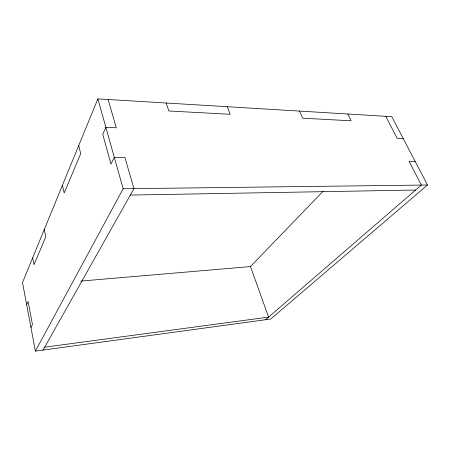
<?xml version="1.0" encoding="UTF-8"?>
<svg xmlns="http://www.w3.org/2000/svg" width="450" height="450" viewBox="0 0 450 450"><rect width="100%" height="100%" fill="white"/><g stroke="black" fill="none" stroke-linecap="round" stroke-linejoin="round"><path stroke-width="0.67" d="M97.858 98.882L22.5 282.606L35.398 351.118L270.782 319.011L427.5 185.001L391.787 116.668L97.858 98.882L123.154 188.764L35.398 351.118M26.657 304.701L28.097 301.489L32.456 324.467L30.954 327.527M43.048 350.072L133.937 188.634L124.903 157.466L114.3 157.32L110.992 164.081L102.758 134.387L105.879 127.395L116.297 127.789L108.096 99.501M80.916 281.076L250.447 266.574L323.066 191.312M265.59 319.719L421.352 185.079L409.039 161.291L415.153 161.376M44.674 347.186L268.616 317.104L250.447 266.574M130.309 195.081L415.614 190.035M123.154 188.764L427.5 185.001M403.256 138.611L397.176 138.381L385.746 116.302M347.805 114.008L351.113 120.797L302.704 118.192L299.526 111.082M227.295 106.712L230.237 114.289L168.84 110.987L166.146 103.016M78.677 145.648L80.724 153.664L64.209 192.926L62.421 185.282M44.241 229.596L45.765 236.773L34.031 264.668L32.67 257.816"/></g></svg>
